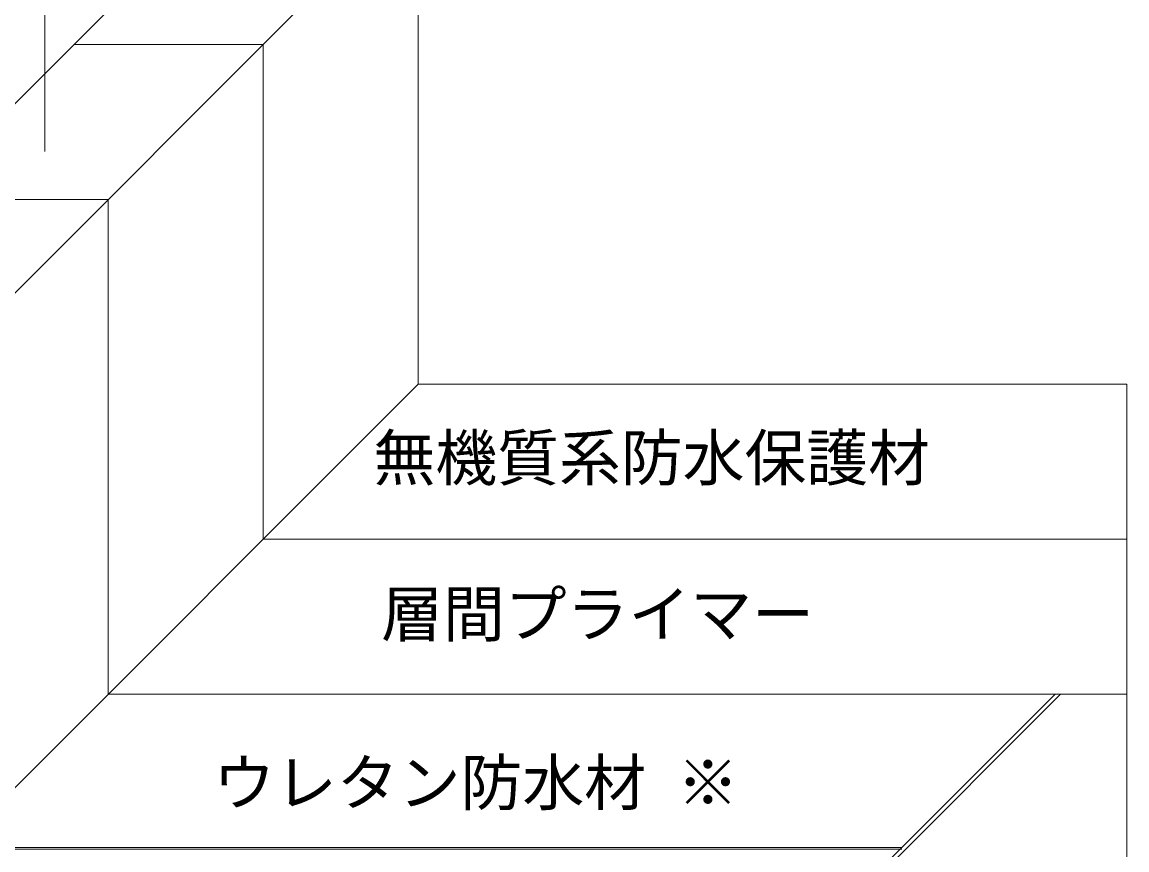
# Model space of a CAD drawing. Units: millimetres, scale not verified. Extents: x -3150 to 3150, y -4455 to 4455.
# Drawn here: x -874 to 198, y 2070 to 2873 of the extents above; entities that cross this region are included whole.
import ezdxf
from ezdxf.enums import TextEntityAlignment as Align

# ---------------------------------------------------------------- set-up
doc = ezdxf.new("R2010")
doc.units = ezdxf.units.MM
doc.header["$LTSCALE"] = 10
for name, color, linetype, lineweight in [('0-0_0', 7, 'Continuous', 9), ('0-3_KUTAI', 3, 'Continuous', 18), ('0-4_BOUSUI', 1, 'Continuous', 18), ('0-5_MOJI', 7, 'Continuous', 18)]:
    doc.layers.add(name, color=color, linetype=linetype, lineweight=lineweight)
doc.styles.add('ＭＳ ゴシック', font='')
doc.styles.get('ＭＳ ゴシック').set_extended_font_data('MS Gothic')

msp = doc.modelspace()

# ---------------------------------------------------------------- linework, layer by layer
at = {"layer": '0-0_0', "lineweight": 18}
msp.add_line((197.79, 1889.06), (197.79, 2521.46), dxfattribs=at)
msp.add_lwpolyline([(-673.41, 3001.46), (-489.81, 3001.46), (-489.81, 2521.46), (197.79, 2521.46)], dxfattribs=at)
at = {"layer": '0-3_KUTAI'}
for p, q in [((-939.1, 2552.18), (-492.42, 2998.86)), ((-849.81, 1237.46), (133.46, 2220.74))]:
    msp.add_line(p, q, dxfattribs=at)
at = {"layer": '0-4_BOUSUI'}
for p, q in [((-1122.7, 2552.18), (-673.41, 3001.46)), ((-939.1, 2072.18), (-489.81, 2521.46)), ((-215.22, 1877.46), (128.06, 2220.74))]:
    msp.add_line(p, q, dxfattribs=at)
for points in [[(-823.77, 2851.1), (-640.17, 2851.1), (-640.17, 2371.1), (197.79, 2371.1)], [(-974.14, 2700.74), (-790.54, 2700.74), (-790.54, 2220.74), (197.79, 2220.74)], [(-1122.7, 2552.18), (-939.1, 2552.18), (-939.1, 2072.18), (-20.5, 2072.18)], [(-1122.7, 2550.38), (-940.9, 2550.38), (-940.9, 2070.38), (-20.5, 2070.38)]]:
    msp.add_lwpolyline(points, dxfattribs=at)
at = {"layer": '0-5_MOJI'}
msp.add_line((-852.16, 2747.29), (-852.16, 3196.04), dxfattribs=at)

# ---------------------------------------------------------------- texts
at = {"layer": '0-5_MOJI', "style": 'ＭＳ ゴシック'}
for s, p in [('無機質系防水保護材', (-533.26, 2414.85)), ('層間プライマー', (-525.84, 2263.41)), ('ウレタン防水材 ※', (-688.74, 2099.85))]:
    msp.add_text(s, height=43.99, dxfattribs=at).set_placement(p, align=Align.BOTTOM_LEFT)

doc.saveas('drawing.dxf')
